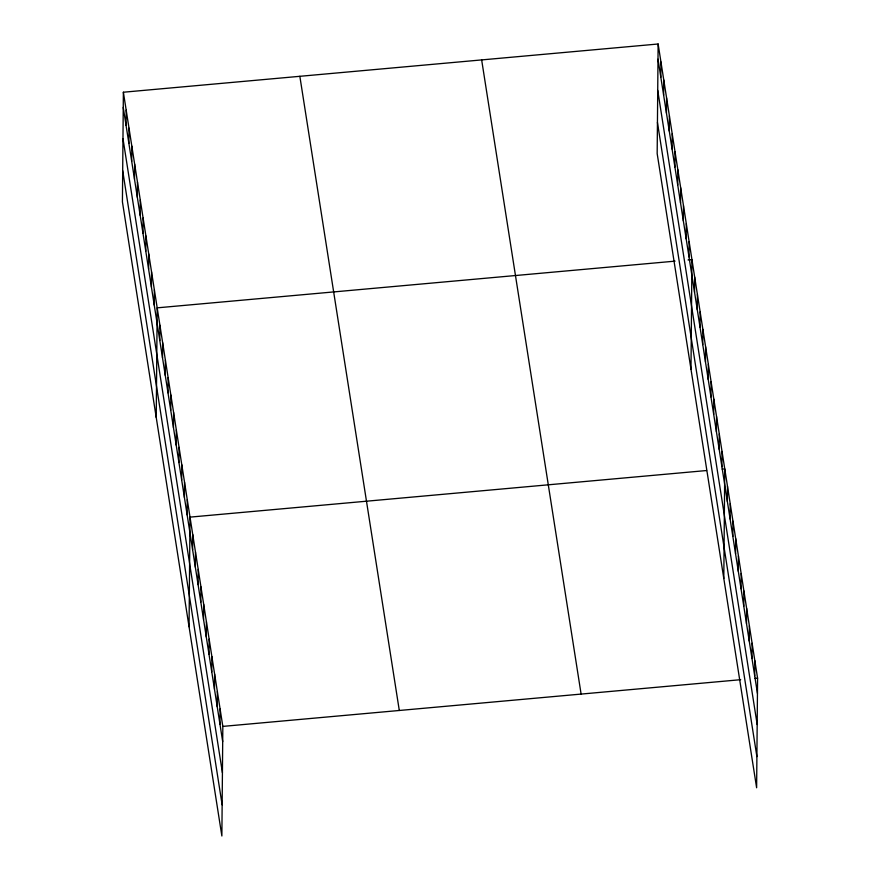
<?xml version="1.0" encoding="UTF-8"?>
<svg xmlns="http://www.w3.org/2000/svg" width="880" height="880" viewBox="0 0 880 880"><rect width="100%" height="100%" fill="white"/><g stroke="black" fill="none" stroke-linecap="round" stroke-linejoin="round"><path stroke-width="1.32" d="M123.376 92.224L122.419 201.828L221.87 836L222.827 726.396L123.376 92.224L658.13 44L757.581 678.172L756.624 787.776L657.173 153.604L658.13 44M126.06 125.4L126.192 110.198M128.876 143.363L129.008 128.161M131.703 161.337L131.835 146.135M134.519 179.3L134.651 164.098M137.335 197.274L137.467 182.072M140.151 215.237L140.283 200.035M142.967 233.211L143.099 217.998M145.783 251.174L145.915 235.972M148.61 269.148L148.742 253.935M151.426 287.111L151.558 271.909M154.242 305.085L154.374 289.872M156.233 417.45L157.19 307.846L675.07 261.14M159.797 340.494L159.929 325.281M162.525 357.929L162.657 342.727M165.264 375.364L165.396 360.162M168.003 392.81L168.135 377.597M170.731 410.245L170.863 395.043M173.47 427.691L173.602 412.478M176.198 445.126L176.341 429.924M178.937 462.561L179.069 447.359M181.676 480.007L181.808 464.805M184.404 497.442L184.536 482.24M187.143 514.888L187.275 499.675M189.057 626.725L190.014 517.121L706.596 470.536M192.61 549.769L192.742 534.556M195.349 567.204L195.481 552.002M198.088 584.639L198.22 569.437M200.816 602.085L200.948 586.872M203.555 619.52L203.687 604.318M206.283 636.966L206.426 621.753M209.022 654.401L209.154 639.199M211.761 671.847L211.893 656.634M214.489 689.282L214.621 674.08M217.228 706.717L217.36 691.515M219.967 724.163L220.099 708.95M660.814 77.176L660.946 61.963M663.63 95.139L663.762 79.937M666.446 113.113L666.578 97.9M669.262 131.076L669.394 115.874M672.078 149.05L672.21 133.837M674.905 167.013L675.037 151.811M677.721 184.987L677.853 169.774M680.537 202.95L680.669 187.748M683.353 220.924L683.485 205.711M686.169 238.887L686.301 223.685M688.985 256.85L689.117 241.648M690.987 369.226L691.944 259.622L688.05 259.963M694.54 292.259L694.672 277.057M697.279 309.705L697.411 294.492M700.018 327.14L700.15 311.938M702.746 344.586L702.878 329.373M705.485 362.021L705.617 346.819M708.213 379.456L708.345 364.254M710.952 396.902L711.084 381.7M713.691 414.337L713.823 399.135M716.419 431.783L716.551 416.57M719.158 449.218L719.29 434.016M721.897 466.664L722.029 451.451M723.8 578.501L724.757 468.897L722.161 469.128M727.364 501.534L727.496 486.332M730.092 518.98L730.235 503.767M732.831 536.415L732.963 521.213M735.57 553.861L735.702 538.648M738.298 571.296L738.43 556.094M741.037 588.731L741.169 573.529M743.776 606.177L743.908 590.975M746.504 623.612L746.636 608.41M749.243 641.058L749.375 625.845M751.982 658.493L752.114 643.291M754.71 675.939L754.842 660.726M222.827 726.396L740.707 679.69M754.985 678.403L757.581 678.172M657.998 59.202L757.449 693.374M657.723 90.354L757.174 724.526M657.437 122.452L756.899 756.624M481.657 59.917L581.108 694.078M299.849 76.307L399.3 710.479M123.244 107.437L222.695 741.598M122.969 138.589L222.431 772.75M122.694 170.676L222.145 804.848"/></g></svg>
